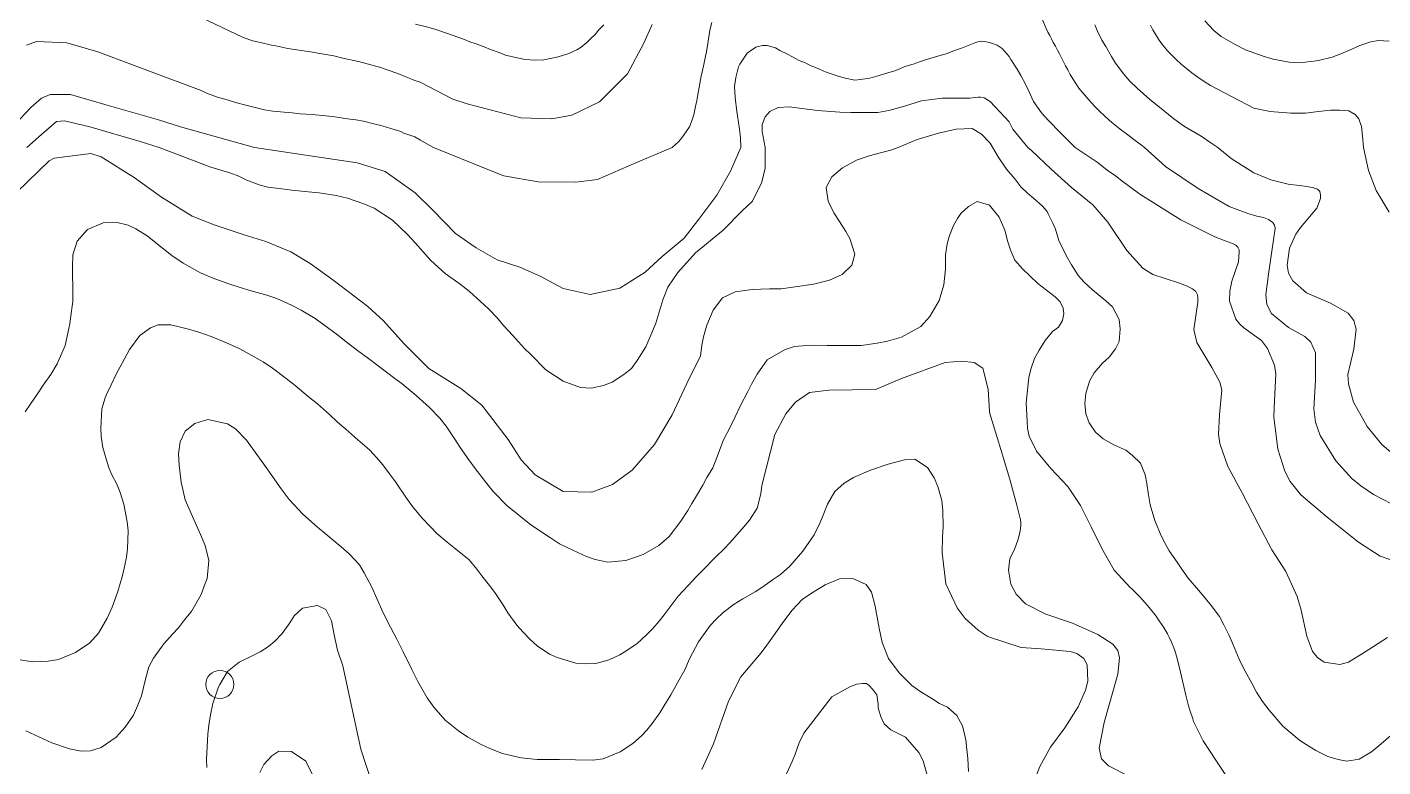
# Model space of a CAD drawing. Header units: metres. Extents: x 548946 to 557077, y 1838800 to 1845419.
# Drawn here: x 553519 to 554197, y 1841690 to 1842060 of the extents above; entities that cross this region are included whole.
import ezdxf

# ---------------------------------------------------------------- set-up
doc = ezdxf.new("R2010")
doc.units = ezdxf.units.M
doc.header["$LTSCALE"] = 28
doc.header["$PDMODE"] = 32
doc.header["$PDSIZE"] = 14
doc.layers.add('1', color=7, linetype='Continuous', lineweight=13)
doc.layers.add('2', color=7, linetype='Continuous', lineweight=13)

msp = doc.modelspace()

# ---------------------------------------------------------------- linework, layer by layer
at = {"layer": '1'}
msp.add_line((553615.26, 1841731.49), (553619.03, 1841737.9), dxfattribs=at)
for points in [[(553831.28, 1842061.53), (553827.22, 1842052.09), (553819.05, 1842036.74), (553805.09, 1842022.85), (553791.2, 1842016.2), (553781.18, 1842014.38), (553765.63, 1842014.76), (553738.94, 1842021.84), (553731.65, 1842024.18), (553715.33, 1842032.65), (553712.8, 1842033.48), (553711.59, 1842033.96), (553707.43, 1842035.61), (553704.19, 1842037), (553698.85, 1842038.88), (553695.1, 1842040.2), (553688.9, 1842041.85), (553684.54, 1842042.96), (553676.79, 1842044.68), (553672.19, 1842045.76), (553665.15, 1842046.92), (553660.58, 1842047.75), (553653.68, 1842048.8), (553649.24, 1842049.53), (553643.21, 1842050.81), (553641.13, 1842051.06), (553635.6, 1842052.41), (553631.78, 1842053.34), (553626.86, 1842054.9), (553602.04, 1842066.85)], [(554077.5, 1842000), (554075.26, 1842001.68), (554072.2, 1842003.9), (554069.12, 1842006.28), (554065.93, 1842008.63), (554062.83, 1842011.19), (554059.91, 1842013.55), (554057.25, 1842015.99), (554055.07, 1842018.03), (554052.79, 1842020.34), (554050.8, 1842022.54), (554048.56, 1842024.98), (554046.66, 1842027.31), (554044.72, 1842029.67), (554043.21, 1842031.9), (554041.65, 1842034.28), (554040.39, 1842036.55), (554039.11, 1842038.81), (554038.05, 1842040.84), (554036.98, 1842042.83), (554035.95, 1842044.8), (554034.96, 1842046.74), (554033.9, 1842048.69), (554032.9, 1842050.62), (554031.85, 1842052.44), (554030.94, 1842054.25), (554030.1, 1842055.92), (554029.21, 1842057.68), (554028.34, 1842059.44), (554026.45, 1842063.83)], [(553861.26, 1842062.41), (553860.39, 1842059.24), (553859.84, 1842056.49), (553859.11, 1842052.05), (553858.5, 1842047.76), (553858, 1842045.66), (553857.25, 1842041.48), (553855.93, 1842035.69), (553855.25, 1842031.91), (553854.55, 1842028.37), (553853.75, 1842023.54), (553852.98, 1842020.51), (553852.22, 1842016.33), (553851.39, 1842013.8), (553850.04, 1842010.31), (553848.53, 1842008.08), (553846.25, 1842004.86), (553844.46, 1842002.84), (553841.48, 1842000.17), (553841.3, 1842000)], [(554114.09, 1842000), (554110.65, 1842002.28), (554105.77, 1842005.57), (554097.45, 1842010.52), (554092.12, 1842014.32), (554085.01, 1842020.18), (554080.06, 1842024.04), (554073.75, 1842029.62), (554070.07, 1842033.15), (554067.06, 1842036.68), (554063.04, 1842042.17), (554060.91, 1842045.51), (554058.11, 1842050.39), (554056.09, 1842053.66), (554054, 1842058.16), (554052.56, 1842061.3)], [(554199.78, 1842053.2), (554194.42, 1842053.48), (554190.69, 1842052.82), (554185.13, 1842050.89), (554181.42, 1842049.38), (554175.56, 1842046.84), (554171.2, 1842045.15), (554164.37, 1842043.53), (554162.04, 1842043.15), (554154.82, 1842042.34), (554149.75, 1842042.56), (554141.84, 1842044.14), (554136.21, 1842045.81), (554127.93, 1842048.86), (554122.75, 1842051.54), (554115.79, 1842055.43), (554112.08, 1842058.48), (554107.57, 1842063.34)], [(553722.11, 1842000), (553719.91, 1842001.17), (553715.51, 1842003.68), (553712.64, 1842005.24), (553707.29, 1842007.12), (553705.66, 1842007.94), (553700.74, 1842009.49), (553696.35, 1842010.86), (553692.28, 1842011.75), (553687, 1842013.14), (553683.21, 1842013.81), (553679.06, 1842014.31), (553672.81, 1842015.32), (553668.16, 1842015.76), (553661.43, 1842016.45), (553655.38, 1842016.84), (553651.37, 1842017.23), (553647.36, 1842017.62), (553641.68, 1842018.19), (553637.64, 1842018.83), (553633.57, 1842019.73), (553627.5, 1842021.26), (553623.79, 1842022.33), (553617.69, 1842024.12), (553614.12, 1842025.08), (553609.03, 1842027), (553605.9, 1842028.52), (553554.26, 1842047.73), (553538.77, 1842052.33), (553523.65, 1842052.89), (553518.61, 1842051.21)], [(553875.7, 1842000), (553875.5, 1842004.82), (553874.97, 1842009.09), (553874, 1842015.74), (553873.72, 1842018), (553872.84, 1842025.04), (553872.54, 1842030.49), (553873.12, 1842035.04), (553874.5, 1842040.32), (553875.1, 1842041.67), (553878.89, 1842047.12), (553879.94, 1842047.89), (553883.24, 1842050.09), (553886.59, 1842050.9), (553888.88, 1842050.93), (553892.98, 1842049.78), (553895.18, 1842048.53), (553898.99, 1842046.7), (553901.58, 1842045.37), (553904.58, 1842043.63), (553905.97, 1842042.96), (553907.71, 1842042.51), (553908.82, 1842041.78), (553910.87, 1842040.87), (553913.02, 1842040.02), (553915.4, 1842038.99), (553918.34, 1842037.7), (553923.85, 1842035.87), (553927.87, 1842034.57), (553932.62, 1842033.69), (553935.45, 1842033.95), (553940.17, 1842034.72), (553943.68, 1842035.63), (553949.11, 1842037.31), (553953.17, 1842038.46), (553958.23, 1842040.65), (553961.85, 1842041.7), (553965.42, 1842043.01), (553968.5, 1842044.02), (553974.63, 1842045.84), (553978.33, 1842046.82), (553983.07, 1842048.59), (553985.99, 1842049.72), (553992.59, 1842052.31), (553994.12, 1842052.73), (553995.51, 1842053.02), (553996.53, 1842053.12), (554000, 1842052.49)], [(554042.89, 1842000), (554039.67, 1842003.19), (554035.55, 1842007.24), (554029.44, 1842013.51), (554025.93, 1842017.26), (554021.97, 1842023.04), (554019.63, 1842028.07), (554018.08, 1842031.3), (554015.68, 1842036.04), (554013.86, 1842039.15), (554010.69, 1842043.98), (554009.75, 1842045.39), (554006.3, 1842049.42), (554003.9, 1842051.12), (554000, 1842052.49)], [(553503.06, 1842000), (553512.91, 1842011.63), (553520.82, 1842019.91), (553526.1, 1842024.69), (553530.5, 1842026.43), (553540.61, 1842026.43), (553557.81, 1842021.52), (553584.58, 1842013.81), (553595.57, 1842010.33), (553632.49, 1842000)], [(553887.9, 1842000), (553886.36, 1842007.94), (553886.36, 1842011.54), (553887.91, 1842015.38), (553890.24, 1842017.95), (553894.39, 1842020), (553899.83, 1842020.26), (553914.09, 1842018.46), (553925.23, 1842017.69), (553930.68, 1842017.44), (553937.16, 1842017.44), (553944.15, 1842017.44), (553949.6, 1842018.46), (553956.34, 1842020.26), (553960.22, 1842021.54), (553965.92, 1842023.34), (553976.29, 1842024.62), (553985.69, 1842024.59), (553990.08, 1842024.67), (553994.39, 1842025.21), (553995.57, 1842025.21), (553997.29, 1842024.75), (554000.35, 1842023.04)], [(554019.18, 1842000), (554011.63, 1842009.19), (554009.74, 1842012.87), (554000.35, 1842023.04)], [(553518.75, 1842000), (553526.1, 1842006.41), (553533.58, 1842012.94), (553537.53, 1842013.38), (553550.28, 1842010.33), (553575.35, 1842002.93), (553584.85, 1842000)], [(553584.85, 1842000), (553610.68, 1841990.15), (553620.18, 1841987.28), (553624.78, 1841985.63), (553628.78, 1841983.6), (553634.88, 1841981.28), (553639.17, 1841980.2), (553646.16, 1841979.27), (553651.3, 1841978.67), (553659.46, 1841977.75), (553664.97, 1841977.31), (553673.45, 1841975.91), (553679.05, 1841974.7), (553687.3, 1841971.84), (553692.35, 1841969.67), (553701.59, 1841963.66), (553709.01, 1841956.54), (553712.86, 1841952.29), (553720.73, 1841943.4), (553727.81, 1841937.02), (553735.42, 1841931.62), (553739.85, 1841928.08), (553745.75, 1841922.87), (553749.37, 1841919.5), (553754.08, 1841914.56), (553757.07, 1841910.99), (553761.67, 1841905.9), (553764.6, 1841902.84), (553767.57, 1841899.53), (553770.77, 1841896.5), (553778.24, 1841888.87), (553786.8, 1841883.18), (553795.47, 1841879.97), (553800.84, 1841879.65), (553807.07, 1841880.99), (553811.44, 1841882.64), (553817.27, 1841886.4), (553820.95, 1841889.54), (553823.9, 1841893.5), (553828.21, 1841900.35), (553831.22, 1841907.32), (553833.17, 1841912.08), (553836.67, 1841923.75), (553839.16, 1841930.09), (553844.14, 1841937.49), (553853.03, 1841947.35), (553866.91, 1841958.62), (553876.52, 1841968.48), (553881.5, 1841973.06), (553886.12, 1841982.57), (553887.9, 1841989.61), (553887.9, 1842000)], [(553875.7, 1842000), (553870.58, 1841988.11), (553863.65, 1841976.18), (553854.64, 1841964.09), (553847.29, 1841954.7), (553836.34, 1841945.41), (553827.84, 1841937.6), (553815.26, 1841929.7), (553800.29, 1841926.45), (553786.91, 1841929.55), (553775.3, 1841935.66), (553765.29, 1841940.19), (553753.95, 1841943.86), (553743.43, 1841949.74), (553733.1, 1841957.05), (553721.77, 1841968.66), (553712.87, 1841977.36), (553697.94, 1841988.03), (553683.86, 1841992.27), (553632.49, 1842000)], [(553722.11, 1842000), (553749.16, 1841988.98), (553757.25, 1841985.77), (553774.44, 1841982.88), (553793.24, 1841982.67), (553803.95, 1841983.95), (553823.15, 1841992.28), (553841.3, 1842000)], [(554019.18, 1842000), (554020.91, 1841998.5), (554030.74, 1841989.22), (554040.99, 1841979.99), (554051.67, 1841971.3), (554059.07, 1841962.66), (554068.63, 1841948.49), (554076.72, 1841939.69), (554081.64, 1841936.52), (554093.97, 1841932.41), (554098.19, 1841930.94), (554101.44, 1841929.31), (554103.06, 1841928.01), (554104.04, 1841926.22), (554104.2, 1841924.76), (554104.2, 1841922.64), (554102.11, 1841908.98), (554103.68, 1841902.41), (554111.09, 1841890.01), (554115.06, 1841882.59), (554116.07, 1841878.72), (554114.92, 1841866.28), (554114.5, 1841856.65), (554115.11, 1841851.93), (554119.13, 1841840.44), (554126.28, 1841827.33), (554134.33, 1841811.87), (554141.2, 1841798.75), (554148.1, 1841787.89), (554153.71, 1841775.4), (554154.57, 1841772.67), (554155.72, 1841768.57), (554158.64, 1841755.58), (554161.46, 1841747.97), (554163.9, 1841744.88), (554167.2, 1841742.71), (554175.06, 1841741.39), (554179.43, 1841742.62), (554187.35, 1841747.54), (554198.93, 1841755.01)], [(554200.08, 1841793.9), (554195.34, 1841795.59), (554184.44, 1841802.6), (554168.86, 1841815.06), (554155.64, 1841826.33), (554150.34, 1841832.96), (554147.65, 1841838.05), (554144.15, 1841849.21), (554142.15, 1841865.35), (554142.39, 1841873.44), (554143.17, 1841886.68), (554142.46, 1841891.14), (554139.03, 1841899.41), (554135.9, 1841903.46), (554127.18, 1841909.75), (554125.07, 1841911.66), (554123.16, 1841914.15), (554120.01, 1841923.16), (554120.07, 1841928.11), (554121.14, 1841933.07), (554124.44, 1841942.72), (554124.81, 1841947.87), (554124.81, 1841948.84), (554124.16, 1841950.15), (554123.19, 1841951.12), (554121.4, 1841951.94), (554117.83, 1841953.24), (554112.64, 1841955.35), (554095.67, 1841963.75), (554075.21, 1841976.58), (554065.42, 1841983.84), (554062.78, 1841986.03), (554059.54, 1841988.14), (554053.76, 1841992.68), (554042.89, 1842000)], [(554077.5, 1842000), (554088.04, 1841990.51), (554104.24, 1841979.49), (554119.79, 1841970.41), (554129.08, 1841966.95), (554133.62, 1841965.65), (554136.98, 1841964.96), (554139.42, 1841963.98), (554141.69, 1841962.52), (554142.5, 1841961.21), (554142.83, 1841959.59), (554142.67, 1841958.12), (554142.34, 1841956.17), (554139.45, 1841936.59), (554138.05, 1841926.31), (554138.61, 1841921.46), (554140.98, 1841916.98), (554149.53, 1841909.98), (554157.57, 1841905.46), (554160.62, 1841902.7), (554162.97, 1841897.27), (554162.98, 1841883.65), (554162.17, 1841869.34), (554162.98, 1841862.65), (554165.26, 1841855.89), (554173.06, 1841843.32), (554181.15, 1841834.5), (554185.67, 1841830.72), (554191.93, 1841826.54), (554205.47, 1841819.52)], [(554114.09, 1842000), (554120.72, 1841994.41), (554132.17, 1841987.27), (554140.59, 1841983.81), (554149.23, 1841981.65), (554154.85, 1841981), (554157.5, 1841980.69), (554161.39, 1841980.04), (554163.87, 1841979.17), (554165.06, 1841977.98), (554165.38, 1841976.36), (554165.38, 1841974.42), (554163.6, 1841969.68), (554155.47, 1841959.9), (554153.08, 1841956.6), (554149.92, 1841949.56), (554148.77, 1841941.21), (554149.53, 1841937.16), (554151.63, 1841933.29), (554158.44, 1841927.34), (554170.43, 1841922.1), (554179.2, 1841917.11), (554182.12, 1841913.52), (554183.33, 1841909.11), (554182.19, 1841899.18), (554179.19, 1841886.47), (554179.37, 1841881.83), (554181.93, 1841872.61), (554188.77, 1841860.41), (554196.17, 1841851.44), (554200.55, 1841847.68)], [(553573.19, 1841959.27), (553578.9, 1841955.87), (553583.32, 1841952.33), (553591.31, 1841945.92), (553596.93, 1841942.12), (553605.66, 1841937.23), (553611.4, 1841934.74), (553619.79, 1841931.76), (553625.44, 1841930.04), (553630.84, 1841928.3), (553638.74, 1841926.18), (553643.74, 1841924.52), (553651.13, 1841921.17), (553655.84, 1841918.56), (553662.91, 1841914.53), (553667.31, 1841911.24), (553674.1, 1841906.27), (553678.38, 1841902.84), (553684.77, 1841897.95), (553688.88, 1841894.89), (553694.98, 1841890.23), (553702.77, 1841884.46), (553706.45, 1841881.74), (553713.33, 1841876), (553716.78, 1841872.99), (553719.97, 1841869.96), (553725.25, 1841864.56), (553728.42, 1841860.62), (553732.64, 1841854.19), (553735.32, 1841849.93), (553739.76, 1841843.79), (553742.84, 1841839.45), (553748, 1841832.73), (553751.91, 1841827.96), (553758.67, 1841820.9), (553770.65, 1841811.3), (553780.61, 1841804.72), (553785.09, 1841801.83), (553791.97, 1841798.43), (553798.53, 1841795.51), (553802.87, 1841793.91), (553809.12, 1841792.65), (553818.26, 1841793.52), (553826.91, 1841796.43), (553834.74, 1841800.93), (553839.83, 1841805.52), (553845.75, 1841813.2), (553849.21, 1841818.39), (553851.15, 1841821.98), (553853.47, 1841825.75), (553856.64, 1841831.17), (553858.7, 1841834.91), (553861.68, 1841839.79), (553863.71, 1841844.96), (553867.03, 1841853.78), (553870.46, 1841860.4), (553872.78, 1841865.33), (553875.32, 1841870.56), (553879.19, 1841878), (553880.99, 1841881.71), (553883.82, 1841886.71), (553888.77, 1841893.76), (553897.82, 1841898.91), (553902.59, 1841900.48), (553910.44, 1841901.21), (553918.92, 1841900.98), (553930.23, 1841901.05), (553935.83, 1841901.02), (553943.77, 1841902.15), (553948.99, 1841903.12), (553956.05, 1841905.2), (553965.73, 1841910.55), (553970.13, 1841915.46), (553974.85, 1841923.39), (553977.23, 1841931.33), (553977.92, 1841939.21), (553977.93, 1841946.23), (553978.85, 1841951.78), (553979.92, 1841955.96), (553981.95, 1841960.98), (553983.98, 1841964.45), (553985.65, 1841966.96), (553989.48, 1841970.42), (553993.78, 1841972.93), (554000, 1841971.19)], [(554120.94, 1841681.72), (554113.19, 1841693.71), (554106.77, 1841703.23), (554102.02, 1841712.95), (554101.55, 1841714.22), (554100.24, 1841718.16), (554099.47, 1841720.82), (554098.06, 1841726.18), (554095.39, 1841737.68), (554093.62, 1841745.21), (554092.49, 1841748.91), (554090.98, 1841752.69), (554089.81, 1841755.15), (554088.96, 1841756.76), (554087.13, 1841759.91), (554084.87, 1841763.35), (554083.27, 1841765.58), (554079.88, 1841769.89), (554076.57, 1841773.7), (554074.84, 1841775.55), (554072.17, 1841778.25), (554071.06, 1841779.26), (554070.35, 1841779.89), (554062.26, 1841788.58), (554056.09, 1841799.47), (554050.82, 1841810.29), (554045.51, 1841820.99), (554039.1, 1841830.52), (554030.71, 1841839.4), (554023.42, 1841848.14), (554019.85, 1841855.55), (554018.96, 1841859.49), (554018.81, 1841863.18), (554018.24, 1841872.31), (554019.6, 1841884.91), (554020.68, 1841889.14), (554022.41, 1841894.54), (554024.79, 1841898.65), (554027.81, 1841903.4), (554031.48, 1841907.94), (554034.5, 1841910.1), (554036.44, 1841913.55), (554037.09, 1841916.79), (554036.88, 1841919.6), (554035.36, 1841922.84), (554032.77, 1841925.22), (554024.09, 1841931.91), (554016.53, 1841939.26), (554012.64, 1841943.58), (554010.7, 1841948.33), (554009.19, 1841952.87), (554007.68, 1841958.7), (554004.87, 1841965.18), (554000, 1841971.19)], [(553540.19, 1841911.78), (553540.66, 1841914.59), (553541.69, 1841922.9), (553541.73, 1841930.84), (553541.59, 1841935.64), (553541.6, 1841940.32), (553541.72, 1841946.31), (553543.95, 1841953.19), (553549.04, 1841958.95), (553556.86, 1841962.29), (553564, 1841962.42), (553569.48, 1841961.08), (553573.19, 1841959.27)], [(553517.97, 1841867.88), (553520.43, 1841871.53), (553524.35, 1841877.29), (553526.92, 1841881.09), (553530.75, 1841886.45), (553533.92, 1841891.87), (553537.87, 1841900.89), (553539.79, 1841909.43), (553540.19, 1841911.78)], [(554000, 1841867.5), (553999.94, 1841867.95), (553999.4, 1841879.17), (553996.65, 1841889.61), (553992.26, 1841892.52), (553986.16, 1841893.17), (553977.82, 1841892.52), (553956, 1841884.39), (553943.04, 1841878.9), (553919.72, 1841878.68), (553910.09, 1841877.39), (553903.03, 1841872.56), (553898.22, 1841866.77), (553892.76, 1841856.47), (553886.19, 1841830.92), (553885.73, 1841826.83), (553883.93, 1841819.61), (553880.04, 1841813.59), (553876.24, 1841809.14), (553870.23, 1841802.24), (553867.43, 1841799.33), (553863.2, 1841795.22), (553856.29, 1841788.35), (553853.37, 1841785.29), (553849.43, 1841780.96), (553844.43, 1841775.59), (553837.39, 1841766.24), (553834.88, 1841763.1), (553831.76, 1841759.5), (553828.47, 1841756.28), (553823.87, 1841752), (553818.67, 1841748.44), (553815.27, 1841746.24), (553809.82, 1841743.82), (553803.14, 1841741.92), (553798.08, 1841741.75), (553793.23, 1841742.12), (553783.81, 1841744.99), (553779.98, 1841746.65), (553773.94, 1841750.79), (553770.34, 1841753.91), (553767.09, 1841757.45), (553763.7, 1841761.11), (553759.25, 1841767.25), (553756.71, 1841771.4), (553752.66, 1841777.45), (553750.07, 1841780.94), (553746.27, 1841785.85), (553743.71, 1841789.08), (553739.8, 1841793.86), (553732.24, 1841799.92), (553728.96, 1841802.55), (553723.8, 1841806.92), (553720.72, 1841810.09), (553716.32, 1841814.55), (553711.5, 1841820.52), (553708.14, 1841825.09), (553703.01, 1841832.72), (553700.56, 1841836.09), (553696.73, 1841841.26), (553693.74, 1841844.84), (553690.06, 1841848.72), (553684.3, 1841853.81), (553678.25, 1841859.13), (553674.08, 1841862.7), (553670.03, 1841866.42), (553663.99, 1841871.73), (553659.42, 1841875.39), (553652.83, 1841880.91), (553648.41, 1841884.45), (553641.59, 1841889.68), (553636.83, 1841892.8), (553629.75, 1841896.83), (553625.18, 1841899.32), (553618.62, 1841902.24), (553614.65, 1841904.01), (553610.86, 1841905.42), (553605.18, 1841907.39), (553599.52, 1841909.11), (553595.64, 1841910.11), (553590.7, 1841911.26), (553584.45, 1841911.35), (553580.6, 1841909.76), (553575.17, 1841905.91), (553570.08, 1841898.98), (553566.42, 1841892.07), (553563.5, 1841886.68), (553560.84, 1841881.31), (553558.66, 1841876.41)], [(553558.66, 1841876.41), (553557.92, 1841874.75), (553556.32, 1841869.24), (553555.68, 1841859.67), (553555.87, 1841855.53), (553556.75, 1841849.91), (553559.63, 1841840.34), (553561.08, 1841836.6), (553563.87, 1841831.31), (553565.47, 1841827.46), (553567.29, 1841821.55), (553568.91, 1841812.75), (553569.39, 1841808.38), (553569.1, 1841799.25)], [(554069.68, 1841685.67), (554059.5, 1841690.86), (554056.05, 1841694.37), (554054.78, 1841699.69), (554057.29, 1841712.38), (554064.1, 1841736.61), (554064.96, 1841744.77), (554064.1, 1841748.42), (554061.69, 1841751.66), (554054.19, 1841756.49), (554041.52, 1841762.2), (554028.19, 1841766.7), (554017.94, 1841771.79), (554013.4, 1841776.6), (554010.61, 1841781.55), (554009.53, 1841788.64), (554010.18, 1841794.23), (554012.61, 1841799.47), (554014.17, 1841803.71), (554014.83, 1841805.9), (554015.51, 1841809.15), (554015.71, 1841811.25), (554015.7, 1841812.27), (554015.56, 1841813.75), (554013.73, 1841821.09), (554010.27, 1841833.41), (554007.46, 1841842.91), (554003.8, 1841855.01), (554000, 1841867.5)], [(553607.93, 1841782.04), (553608.83, 1841784.5), (553609.66, 1841793.44), (553607.93, 1841800.92), (553605.62, 1841806.52), (553601.52, 1841815.43), (553597.87, 1841823.74), (553595.85, 1841832.63), (553594.92, 1841841.11), (553594.55, 1841846.79), (553595.33, 1841852.73), (553597.99, 1841858.09), (553602.76, 1841862), (553609.3, 1841864.02), (553619.04, 1841861.84), (553623.09, 1841859.29), (553628.65, 1841853.66), (553638.03, 1841840.52), (553645.9, 1841829.29), (553649.86, 1841824.01), (553656.65, 1841816.69), (553664.01, 1841810.09), (553668.86, 1841806.2), (553675.88, 1841800.34), (553679.9, 1841796.88), (553685.07, 1841791.34), (553687.46, 1841787.31), (553691.25, 1841780.05), (553696.26, 1841768.77), (553699.11, 1841762.97), (553703.73, 1841754.12), (553706.89, 1841747.83), (553711.25, 1841738.95), (553714.25, 1841733.04), (553718.92, 1841724.84), (553722.17, 1841720.12), (553727.96, 1841713.61), (553734.52, 1841708.35), (553739.17, 1841705.09), (553745.94, 1841701.54), (553750.19, 1841699.54), (553756.58, 1841696.99), (553765.8, 1841694.76), (553773.82, 1841693.95), (553778.51, 1841693.94), (553785.02, 1841693.88), (553793.1, 1841693.73), (553801.69, 1841693.64), (553806.94, 1841694.34), (553815.28, 1841697.73), (553821.71, 1841701.95), (553825.97, 1841705.8), (553828.77, 1841708.71), (553831.4, 1841711.99), (553835.12, 1841717.22), (553837.21, 1841720.7), (553840.75, 1841726.29), (553845.61, 1841735.28), (553847.7, 1841738.76), (553850.08, 1841744.35), (553854.48, 1841752.77), (553860.34, 1841760.96), (553863.37, 1841764.16), (553866.77, 1841767.52), (553872.43, 1841771.66), (553876.69, 1841774.34), (553882.8, 1841777.87), (553886.69, 1841780.38), (553892, 1841784.09), (553895.51, 1841786.42), (553900.26, 1841790.59), (553906.72, 1841798.06), (553912.32, 1841806.22), (553915.41, 1841812.41), (553917.24, 1841817.04), (553919.08, 1841821.66), (553922.68, 1841827.91), (553927.28, 1841832.19), (553932.05, 1841834.93), (553940.48, 1841838.71), (553949.39, 1841841.65), (553957.47, 1841843.84), (553962.64, 1841844.15), (553968.94, 1841840.03), (553972.25, 1841834.8), (553974.16, 1841830.46), (553976.09, 1841823.52), (553976.66, 1841818.38), (553976.77, 1841810.33), (553976.42, 1841805.22)], [(553569.1, 1841799.25), (553568.64, 1841795.16), (553567.77, 1841791.17), (553566.66, 1841785.97), (553564.28, 1841778.04), (553561.5, 1841770.19), (553558.98, 1841764.71), (553554.61, 1841757.2), (553550.21, 1841752.3), (553543.06, 1841747.48), (553534.61, 1841743.95), (553529.5, 1841743.12), (553521.73, 1841742.79), (553513.25, 1841744.2)], [(553976.42, 1841805.22), (553976.38, 1841797.28), (553978.08, 1841781.86), (553983.84, 1841769.75), (553987.8, 1841764.46), (553994.3, 1841758.55), (553998.78, 1841755.66), (554000, 1841755.16)], [(553572.01, 1841716.07), (553574.1, 1841720.72), (553576.02, 1841725.75), (553578.08, 1841734.17), (553579.75, 1841740.33), (553582.01, 1841744.61), (553587.32, 1841751.83), (553591.61, 1841756.6), (553594.64, 1841759.79), (553597.13, 1841763.19), (553601.24, 1841768.32), (553605.93, 1841776.51), (553607.93, 1841782.03)], [(553856.23, 1841688.97), (553862.04, 1841701.77), (553869.54, 1841723.05), (553875.66, 1841735.25), (553885.77, 1841747.37), (553888.74, 1841751.08), (553892.77, 1841756.99), (553896.72, 1841762.5), (553901.38, 1841768.6), (553906.38, 1841773.96), (553911.09, 1841777.21), (553917.92, 1841781.35), (553925.01, 1841784.34), (553931.63, 1841784.42), (553938.34, 1841781.39), (553940.96, 1841777.64), (553942.78, 1841770.56), (553944.77, 1841759.59), (553946.33, 1841752.48), (553949.55, 1841744.51), (553954.77, 1841737.29), (553961.19, 1841730.97), (553965.69, 1841727.82), (553971.14, 1841724.39), (553975.05, 1841721.96), (553978.91, 1841720.05), (553983.64, 1841716.02), (553986.44, 1841710.73), (553988.11, 1841703.76), (553988.65, 1841698.88), (553989.13, 1841694.51), (553989.47, 1841687.91)], [(553619.03, 1841737.9), (553624.89, 1841742.57), (553631.43, 1841745.77), (553635.37, 1841747.76), (553639.63, 1841750.44), (553642.71, 1841753.12), (553646.32, 1841757.03), (553650.29, 1841762.28), (553652.38, 1841765.76), (553656.64, 1841769.61), (553664.03, 1841770.94), (553668.28, 1841768.94), (553670.99, 1841763.26), (553672.41, 1841756.26), (553674.03, 1841748.64), (553676.71, 1841740.87), (553685.76, 1841699.11), (553690.87, 1841683.28)], [(554032.23, 1841659.19), (554028.11, 1841661.54), (554025.76, 1841663.84), (554022.49, 1841669.53), (554021.52, 1841674.72), (554023.16, 1841685.24), (554025.1, 1841690.47), (554030.47, 1841700.07), (554037.72, 1841709.75), (554044.24, 1841720.26), (554048.05, 1841728.58), (554049.16, 1841733.2), (554048.87, 1841741.31), (554047.21, 1841744.54), (554043.62, 1841746.9), (554040.24, 1841748.02), (554025.85, 1841749.3), (554015.76, 1841749.95), (554000, 1841755.16)], [(553608.71, 1841689.94), (553608.65, 1841693.97), (553608.86, 1841700.36), (553609.21, 1841706.64), (553609.75, 1841711.12), (553610.62, 1841716.29), (553611.68, 1841722), (553614.54, 1841730.25), (553615.26, 1841731.48)], [(553518.24, 1841708.33), (553531.26, 1841702.35), (553540.05, 1841699.29), (553545.9, 1841698.11), (553550.55, 1841698.36), (553555.84, 1841699.98), (553563.47, 1841705.12), (553567.98, 1841710.17), (553572.01, 1841716.07)]]:
    msp.add_lwpolyline(points, dxfattribs=at)
msp.add_point((553615.26, 1841731.49), dxfattribs=at)
at = {"layer": '2'}
for points in [[(553807.12, 1842061.38), (553804.53, 1842058.63), (553802.88, 1842056.51), (553800.48, 1842054.29), (553798.65, 1842052.53), (553795.89, 1842050.14), (553793.75, 1842048.85), (553789.78, 1842046.95), (553787.07, 1842046.1), (553784.37, 1842045.25), (553781.13, 1842044.59), (553777.14, 1842043.83), (553772.69, 1842043.66), (553767.93, 1842043.96), (553763.86, 1842044.85), (553758.08, 1842046.17), (553756.19, 1842046.96), (553749.64, 1842049.33), (553748.14, 1842050.03), (553743.33, 1842051.73), (553740.27, 1842052.75), (553737.03, 1842054.13), (553731.94, 1842056.05), (553728.48, 1842057.15), (553723.14, 1842059.03), (553719.18, 1842060.07), (553712.97, 1842061.72)], [(554080.43, 1842061.11), (554081.7, 1842058.81), (554083.15, 1842056.29), (554084.5, 1842054.16), (554086.02, 1842051.96), (554087.44, 1842050.11), (554089.13, 1842048.1), (554091.07, 1842046.09), (554093.32, 1842043.9), (554095.78, 1842041.7), (554098.4, 1842039.44), (554101.13, 1842037.33), (554104.06, 1842035.14), (554107.26, 1842033.02), (554110.45, 1842030.94), (554132.13, 1842019.6), (554140.31, 1842018.02), (554150.69, 1842017.07), (554157.93, 1842017.07), (554164.53, 1842018.02), (554170.51, 1842018.65), (554174.91, 1842018.65), (554179.63, 1842018.34), (554182.78, 1842016.44), (554184.66, 1842014.23), (554185.9, 1842010.5), (554186.69, 1842003.94), (554186.94, 1842000)], [(553954.38, 1842000), (553963.85, 1842003.97), (553974.46, 1842007.06), (553983.33, 1842009.08), (553991.25, 1842009.48)], [(554000.29, 1842002.14), (553996.05, 1842006.57), (553991.25, 1842009.48)], [(553954.38, 1842000), (553951.2, 1841998.82), (553945.51, 1841997.29), (553939.83, 1841995.75), (553933.43, 1841993.61), (553926.43, 1841989.85), (553921.09, 1841985.23), (553918.29, 1841979.98), (553919.42, 1841973.21), (553922.16, 1841967.27), (553924.98, 1841962.9), (553928.12, 1841958.04), (553930.2, 1841954.5), (553932.62, 1841946.7), (553931.15, 1841941.08), (553926.32, 1841936.52), (553920.01, 1841933.61), (553912.04, 1841931.56), (553902.82, 1841930.29), (553895.77, 1841929.38), (553890.06, 1841929.27), (553881.38, 1841928.97), (553872.92, 1841927.78), (553866.5, 1841924.73), (553861.84, 1841918.62), (553858.63, 1841911.12), (553857.06, 1841905.35), (553856.22, 1841901.1), (553855.53, 1841895.56), (553849.86, 1841884.53), (553841.33, 1841866.34), (553832.59, 1841851.45), (553821.34, 1841838.57), (553811.55, 1841831.49), (553801.22, 1841827.7), (553786.91, 1841828.04), (553772.94, 1841836.36), (553765.94, 1841843.87), (553759.37, 1841853.89), (553746.18, 1841871.1), (553735.73, 1841879.45), (553719.64, 1841889.47), (553707.34, 1841901.85), (553697.09, 1841913.22), (553689.24, 1841920.46), (553671.71, 1841933.84), (553660.42, 1841941.93), (553650.79, 1841947.73), (553638.21, 1841953.03), (553627.46, 1841956.24), (553612.45, 1841961.27), (553601.39, 1841965.68), (553586.07, 1841975.08), (553572.45, 1841985.02), (553555.84, 1841995.34), (553550.78, 1841996.91), (553532.35, 1841994.69), (553529.91, 1841993.3), (553513.76, 1841977.64)], [(554000.29, 1842002.14), (554004.34, 1841995.29), (554008.51, 1841989.21), (554012.61, 1841984.24), (554015.63, 1841980.35), (554018.98, 1841977.11), (554022.11, 1841974.52), (554026.32, 1841970.74), (554028.81, 1841967.93), (554029.36, 1841966.83), (554031.69, 1841962.15), (554033.02, 1841959.15), (554034.65, 1841953.45), (554038.5, 1841945.61), (554041.04, 1841941.34), (554044.45, 1841935.88), (554047.14, 1841932.77), (554051.5, 1841928.87), (554058.09, 1841923.24), (554061.46, 1841920.36), (554064.85, 1841913.9), (554065.3, 1841909.22), (554064.78, 1841902.99), (554062.95, 1841899.32), (554059.74, 1841895.18), (554056.54, 1841892.06), (554052.39, 1841887.38), (554049.9, 1841883.19), (554048.1, 1841876.94), (554047.58, 1841872), (554048.09, 1841866.75), (554049.78, 1841862.37), (554052.96, 1841857.61), (554056.81, 1841854.36), (554062.08, 1841851.29), (554068.15, 1841848.6), (554071.33, 1841846.13), (554075.41, 1841842.2), (554077.72, 1841836.32), (554078.7, 1841831.99), (554079.4, 1841826.34), (554080.32, 1841821.29), (554082.6, 1841813.4), (554085.85, 1841805.77), (554087.76, 1841801.99), (554089.79, 1841798.37), (554093.8, 1841792.7), (554096.12, 1841789.12), (554099.26, 1841784.64), (554104.47, 1841778.55), (554107.99, 1841774.54), (554110.86, 1841771.02), (554115, 1841765.52), (554117.1, 1841761.33), (554119.59, 1841756.34), (554121.41, 1841752.12), (554124.86, 1841744.08), (554126.99, 1841739.61), (554131.09, 1841732.09), (554133.51, 1841727.66), (554136.53, 1841723.02), (554139.8, 1841718.69), (554146.55, 1841710.64), (554154.88, 1841703.65), (554158.31, 1841701.5), (554163.13, 1841698.52), (554169.12, 1841695.39), (554174.33, 1841693.89), (554178.58, 1841693.13), (554184.76, 1841694.19), (554190.9, 1841697.83), (554194.82, 1841700.91), (554207.48, 1841711.77)], [(554186.94, 1842000), (554189.45, 1841988.55), (554193.34, 1841978.39), (554199.82, 1841967.58)], [(553907.12, 1841707.07), (553921.2, 1841725.29), (553930.55, 1841730.46), (553933.75, 1841731.69), (553936.46, 1841731.94), (553938.43, 1841731.94), (553939.91, 1841730.95), (553941.63, 1841728.98), (553943.6, 1841726.27), (553944.34, 1841721.59), (553944.34, 1841719.62), (553945.82, 1841714.94), (553947.29, 1841711.74), (553950.63, 1841708.74)], [(553907.12, 1841707.07), (553904.91, 1841702.27), (553902.79, 1841696.71), (553901.39, 1841692.91), (553897.5, 1841684.55)], [(553968.85, 1841686.16), (553966.77, 1841693.22), (553964.61, 1841697.53), (553958.05, 1841705.13), (553950.63, 1841708.74)], [(553662.52, 1841684.29), (553658.16, 1841693.18), (553651, 1841697.98), (553644.75, 1841698.07), (553641.23, 1841695.73), (553637.29, 1841691.4), (553635.26, 1841687.4)]]:
    msp.add_lwpolyline(points, dxfattribs=at)

doc.saveas('drawing.dxf')
